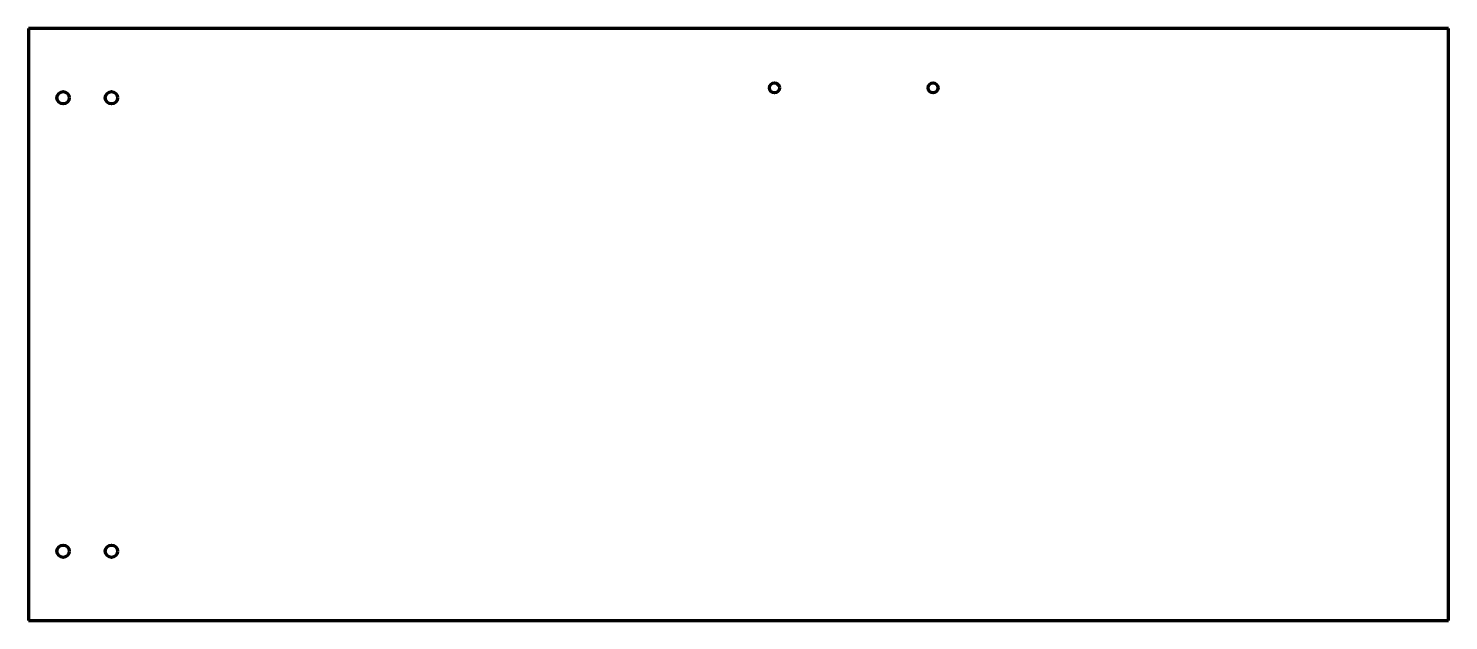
# Model space of a CAD drawing. Header units: inches. Extents: x 0 to 71.6, y 0 to 29.9.
import ezdxf

# ---------------------------------------------------------------- set-up
doc = ezdxf.new("R2010")
doc.units = ezdxf.units.IN
doc.header["$MEASUREMENT"] = 0
doc.layers.add('1', color=7, linetype='Continuous')

msp = doc.modelspace()

# ---------------------------------------------------------------- linework, layer by layer
at = {"color": 7, "lineweight": 90}
for p, q in [((71.625, 29.875), (0, 29.875)), ((0, 29.875), (0, 0)), ((71.625, 0), (71.625, 29.875)), ((0, 0), (71.625, 0))]:
    msp.add_line(p, q, dxfattribs=at)
at = {"layer": '1', "color": 1, "lineweight": 90}
for centre, radius in [((1.75, 26.375), 0.3125), ((4.1875, 26.375), 0.3125), ((37.625, 26.875), 0.25), ((45.625, 26.875), 0.25), ((1.75, 3.5), 0.3125), ((4.1875, 3.5), 0.3125)]:
    msp.add_circle(centre, radius, dxfattribs=at)

doc.saveas('drawing.dxf')
